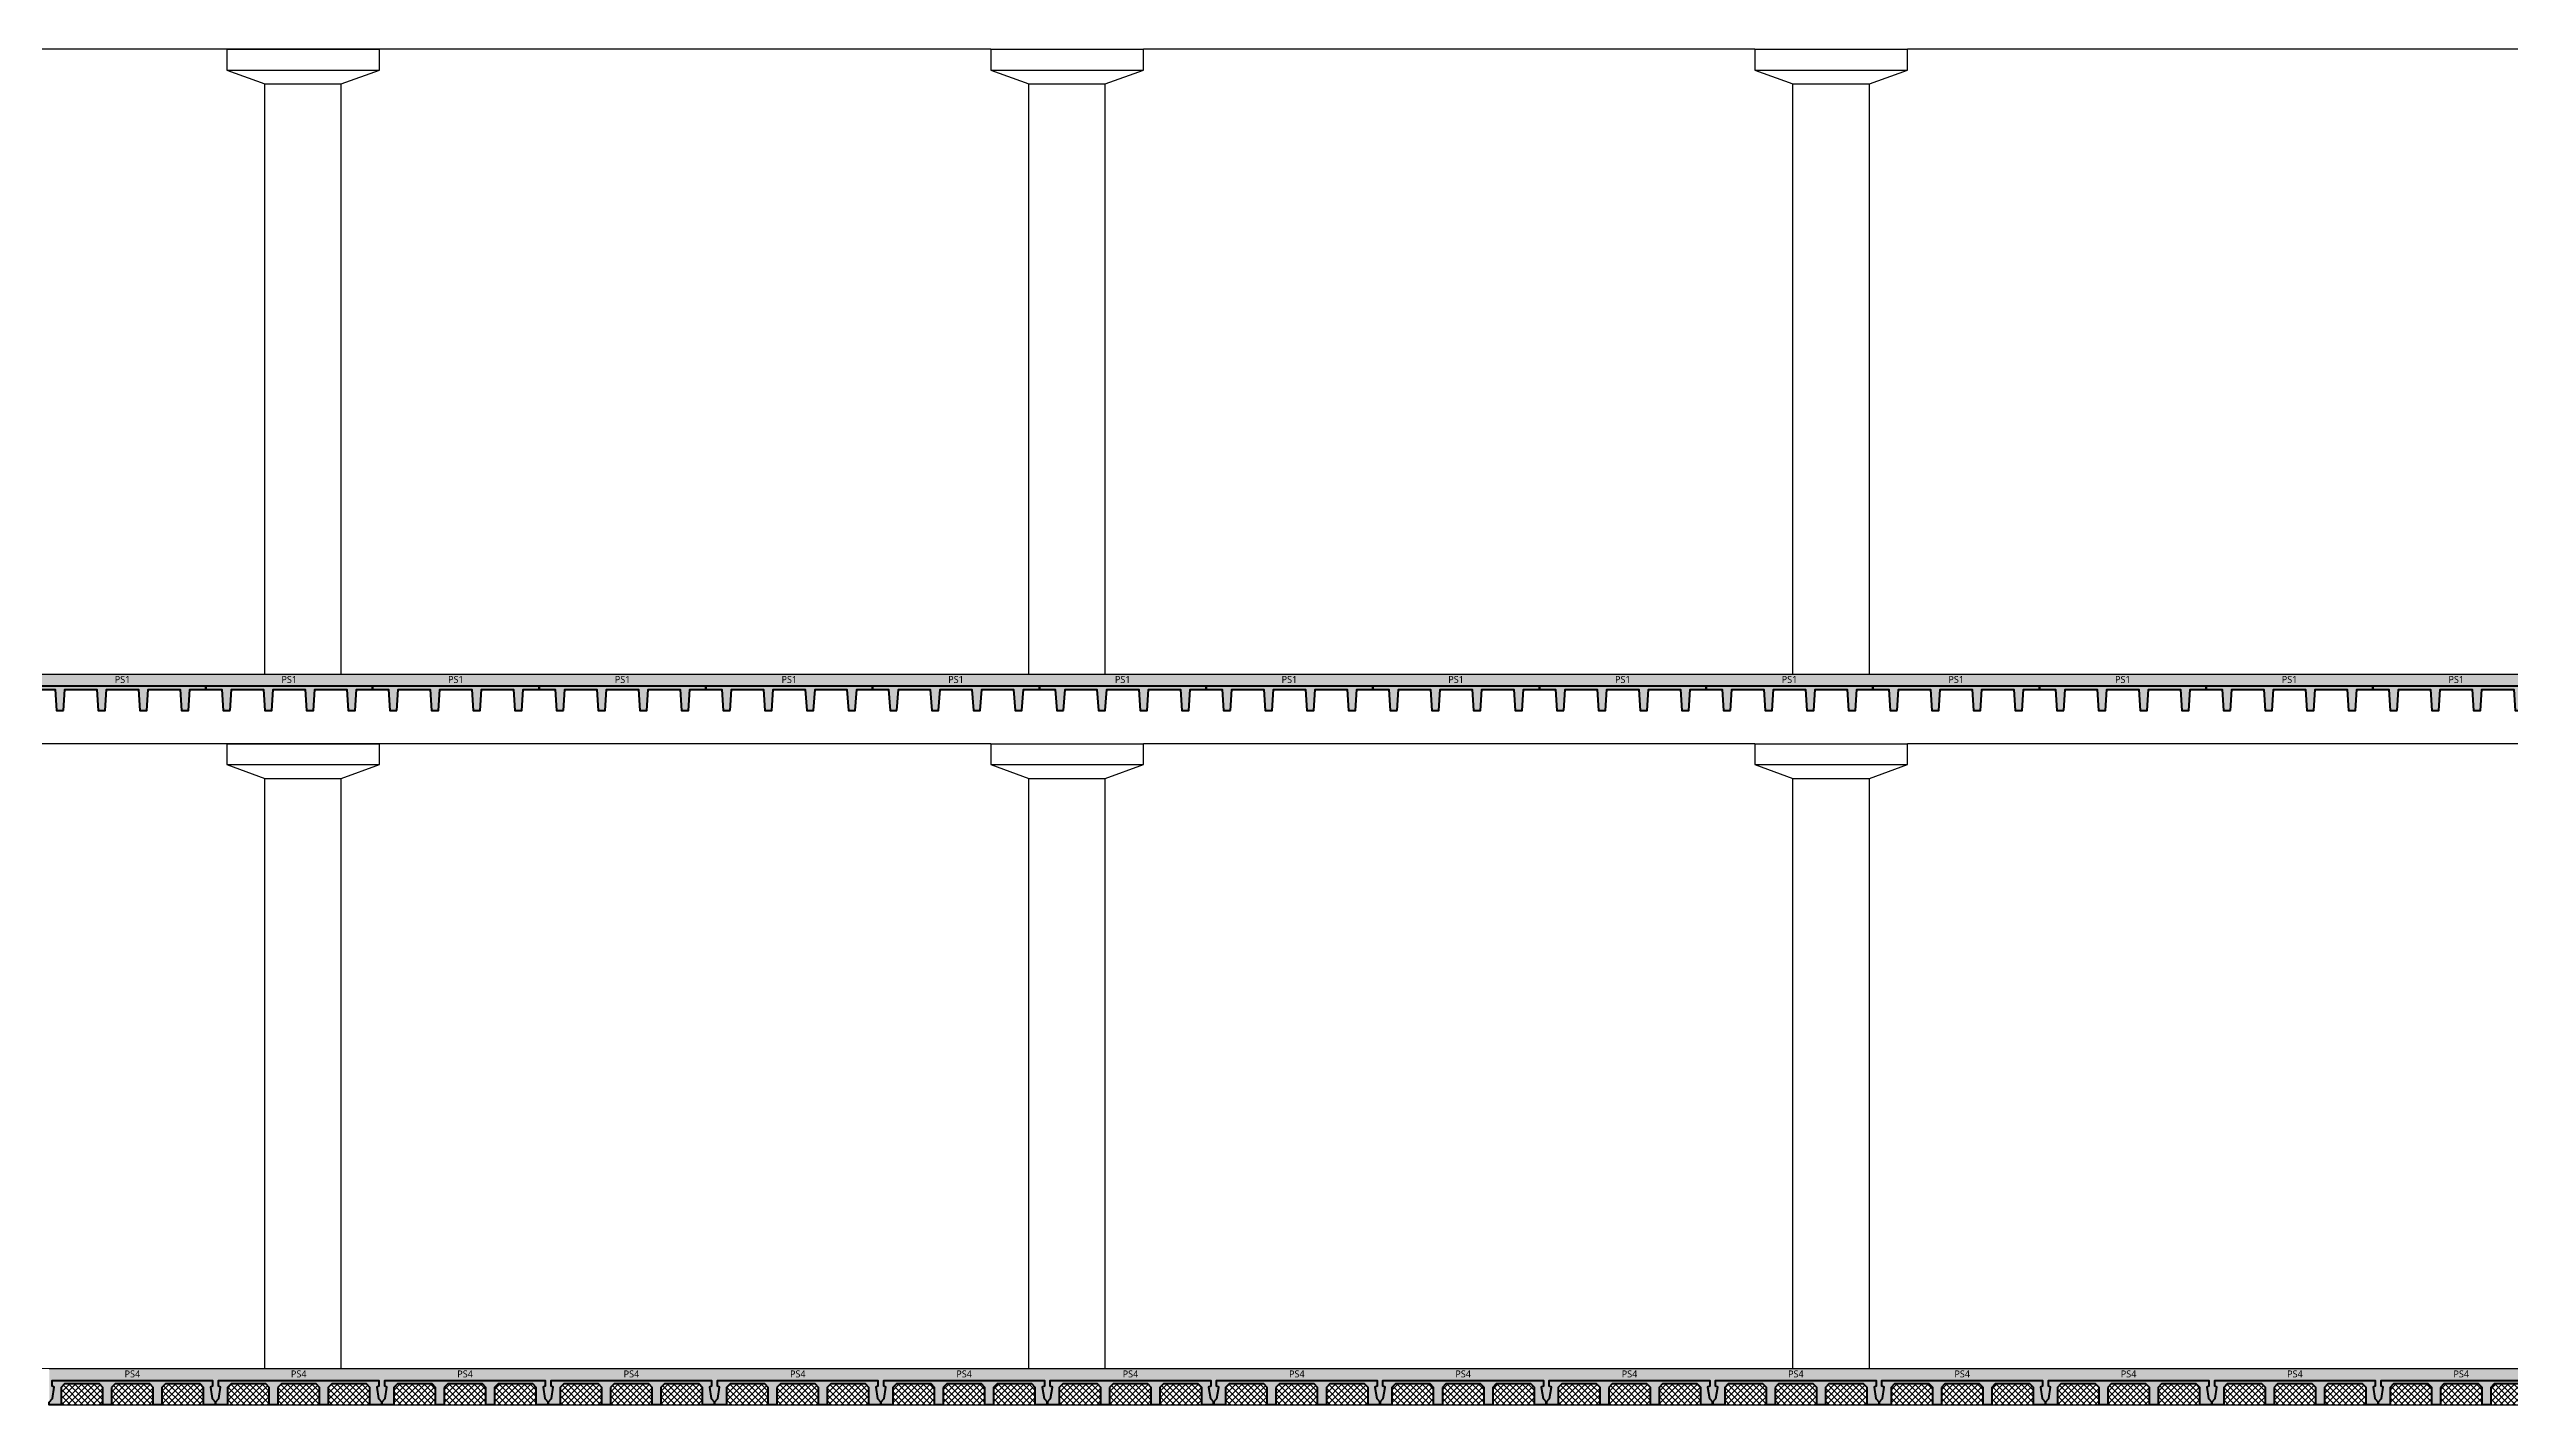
# Model space of a CAD drawing. Header units: millimetres. Extents: x 0 to 420000, y 0 to 297000.
# Drawn here: x 119357 to 154798, y 53930 to 73450 of the extents above; entities that cross this region are included whole.
import ezdxf
from ezdxf.enums import TextEntityAlignment as Align

# ---------------------------------------------------------------- set-up
doc = ezdxf.new("R2010")
doc.units = ezdxf.units.MM
doc.linetypes.add('0731_main_plan$0$form_$0$y-Landschaft$0$_$1$20120914_Verkehrsflächen_Grün$0$20120628_xref - Gammel$1$3_H-GL_F1_U3 - Default$0${ Offset Lines }', pattern=[0])
doc.linetypes.add('CEN', pattern=[62, 60, -1, 0, -1])
for name, color, linetype, lineweight in [('A-AXIS-LINE', 1, 'CEN', 15), ('A-CONC-LIN1', 2, 'Continuous', 40), ('A-CONC-LIN2', 7, 'Continuous', 25), ('A-ELEV-LIN2', 7, 'Continuous', 25), ('A-XXXX-INSL2', 8, 'Continuous', 18)]:
    doc.layers.add(name, color=color, linetype=linetype, lineweight=lineweight)
doc.layers.add('A-CONC-SOLD', color=253, linetype='CEN')
doc.layers.add('A-XXXX-NPLT', color=144, linetype='Continuous', lineweight=15, plot=False)
doc.styles.add('맑은고딕', font='')
doc.styles.get('맑은고딕').set_extended_font_data('Malgun Gothic')

# ---------------------------------------------------------------- blocks, each defined once
blk = doc.blocks.new('axis(211208)')
at = {"layer": 'A-AXIS-LINE', "ltscale": 1000}
for p, q in [((4631788.1, -392118.7), (4955413.1, -392118.7)), ((4631788.1, -401118.7), (4955413.1, -401118.7)), ((4631788.1, -402118.7), (4955413.1, -402118.7)), ((4631788.1, -411118.7), (4955413.1, -411118.7))]:
    blk.add_line(p, q, dxfattribs=at)
blk = doc.blocks.new('PS1')
at = {"layer": 'A-CONC-SOLD'}
h = blk.add_hatch(color=256, dxfattribs=at)
h.dxf.hatch_style = 1
h.paths.add_polyline_path([(2400, 0), (2400, -170), (0, -170), (0, 0)])
h = blk.add_hatch(color=256, dxfattribs=at)
h.dxf.hatch_style = 1
h.paths.add_polyline_path([(350, -520), (370, -220), (830, -220), (850, -520), (950, -520), (970, -220), (1430, -220), (1450, -520), (1550, -520), (1570, -220), (2030, -220), (2050, -520), (2150, -520), (2170, -220), (2400, -220), (2400, -170), (0, -170), (0, -220), (230, -220), (250, -520)])
at = {"layer": 'A-CONC-LIN1', "linetype": '0731_main_plan$0$form_$0$y-Landschaft$0$_$1$20120914_Verkehrsflächen_Grün$0$20120628_xref - Gammel$1$3_H-GL_F1_U3 - Default$0${ Offset Lines }'}
blk.add_lwpolyline([(350, -520), (370, -220), (830, -220), (850, -520), (950, -520), (970, -220), (1430, -220), (1450, -520), (1550, -520), (1570, -220), (2030, -220), (2050, -520), (2150, -520), (2170, -220), (2400, -220), (2400, -170), (0, -170), (0, -220), (230, -220), (250, -520)], close=True, dxfattribs=at)
at = {"layer": 'A-CONC-LIN2'}
blk.add_line((0, 0), (2400, 0), dxfattribs=at)
at = {"layer": 'A-XXXX-NPLT', "style": '맑은고딕'}
blk.add_text('PS1', height=100, dxfattribs=at).set_placement((1200, -75), align=Align.MIDDLE)
blk = doc.blocks.new('기준층')
at = {"layer": 'A-ELEV-LIN2'}
for p, q in [((4703224, -402119), (4683474, -402119)), ((4692224, -402119), (4694424, -402119)), ((4692224, -402119), (4692224, -402419)), ((4694424, -402419), (4694424, -402119)), ((4703224, -402119), (4705424, -402119)), ((4703224, -402119), (4703224, -402419)), ((4714224, -402119), (4705424, -402119)), ((4705424, -402419), (4705424, -402119)), ((4714224, -402119), (4716424, -402119)), ((4714224, -402119), (4714224, -402419)), ((4725224, -402119), (4716424, -402119)), ((4716424, -402419), (4716424, -402119)), ((4692224, -402419), (4694424, -402419)), ((4692224, -402419), (4692774, -402619)), ((4693874, -402619), (4694424, -402419)), ((4703224, -402419), (4705424, -402419)), ((4703224, -402419), (4703774, -402619)), ((4704874, -402619), (4705424, -402419)), ((4714224, -402419), (4716424, -402419)), ((4714224, -402419), (4714774, -402619)), ((4715874, -402619), (4716424, -402419)), ((4692774, -411119), (4692774, -402619)), ((4692774, -402619), (4693874, -402619)), ((4693874, -411119), (4693874, -402619)), ((4703774, -411119), (4703774, -402619)), ((4703774, -402619), (4704874, -402619)), ((4704874, -411119), (4704874, -402619)), ((4714774, -411119), (4714774, -402619)), ((4714774, -402619), (4715874, -402619)), ((4715874, -411119), (4715874, -402619))]:
    blk.add_line(p, q, dxfattribs=at)
for p in [(4689524, -401119), (4691924, -401119), (4694324, -401119), (4696724, -401119), (4699124, -401119), (4701524, -401119), (4703924, -401119), (4706324, -401119), (4708724, -401119), (4711124, -401119), (4713524, -401119), (4715924, -401119), (4718324, -401119), (4720724, -401119), (4723124, -401119)]:
    blk.add_blockref('PS1', p)
blk = doc.blocks.new('PS4')
at = {"layer": 'A-CONC-SOLD'}
h = blk.add_hatch(color=256, dxfattribs=at)
h.dxf.hatch_style = 1
h.paths.add_polyline_path([(-1198, -480), (-1198, 0), (1198, 0), (1198, -480), (1150, -430), (1125, -265), (1155, -250), (1155, -170), (-1155, -170), (-1155, -250), (-1125, -265), (-1150, -430)])
h = blk.add_hatch(color=256, dxfattribs=at)
h.dxf.hatch_style = 1
h.paths.add_polyline_path([(-300, -270), (-300, -480), (-300, -520), (-425, -520), (-425, -480), (-425, -270), (-475, -220), (-975, -220), (-1025, -270), (-1025, -480), (-1025, -520), (-1198, -520), (-1198, -480), (-1150, -430), (-1125, -265), (-1155, -250), (-1155, -170), (1155, -170), (1155, -250), (1125, -265), (1150, -430), (1198, -480), (1198, -520), (1025, -520), (1025, -480), (1025, -270), (975, -220), (475, -220), (425, -270), (425, -480), (425, -520), (300, -520), (300, -480), (300, -270), (250, -220), (-250, -220)])
at = {"layer": 'A-XXXX-INSL2'}
h = blk.add_hatch(dxfattribs=at)
h.set_pattern_fill('ANSI37', color=256, scale=20)
h.set_pattern_definition([(45, (-302204.5, -52690), (-44.90128, 44.90128), []), (135, (-302204.5, -52690), (-44.90128, -44.90128), [])])
h.paths.add_polyline_path([(-975, -220), (-1025, -270), (-1025, -480), (-1025, -520), (-425, -520), (-425, -480), (-425, -270), (-475, -220)])
h.paths.add_polyline_path([(300, -520), (300, -480), (300, -270), (250, -220), (-250, -220), (-300, -270), (-300, -480), (-300, -520)])
h.paths.add_polyline_path([(1025, -520), (1025, -480), (1025, -270), (975, -220), (475, -220), (425, -270), (425, -480), (425, -520)])
at = {"layer": 'A-CONC-LIN1', "color": 2, "linetype": '0731_main_plan$0$form_$0$y-Landschaft$0$_$1$20120914_Verkehrsflächen_Grün$0$20120628_xref - Gammel$1$3_H-GL_F1_U3 - Default$0${ Offset Lines }'}
blk.add_lwpolyline([(-300, -270), (-300, -480), (-300, -480), (-300, -520), (-425, -520), (-425, -480), (-425, -480), (-425, -270), (-475, -220), (-975, -220), (-1025, -270), (-1025, -480), (-1025, -480), (-1025, -520), (-1198, -520), (-1198, -480), (-1150, -430), (-1125, -265), (-1155, -250), (-1155, -170), (1155, -170), (1155, -250), (1125, -265), (1150, -430), (1198, -480), (1198, -520), (1025, -520), (1025, -480), (1025, -480), (1025, -270), (975, -220), (475, -220), (425, -270), (425, -480), (425, -480), (425, -520), (300, -520), (300, -480), (300, -480), (300, -270), (250, -220), (-250, -220)], close=True, dxfattribs=at)
at = {"layer": 'A-CONC-LIN2'}
blk.add_line((1198, 0), (-1198, 0), dxfattribs=at)
at = {"layer": 'A-ELEV-LIN2'}
for p, q in [((-1025, -520), (-425, -520)), ((-300, -520), (300, -520)), ((425, -520), (1025, -520))]:
    blk.add_line(p, q, dxfattribs=at)
at = {"layer": 'A-XXXX-NPLT', "style": '맑은고딕'}
blk.add_text('PS4', height=100, dxfattribs=at).set_placement((0, -75), align=Align.MIDDLE)
blk = doc.blocks.new('3층')
for p in [(4690866, -401119), (4693261, -401119), (4695656, -401119), (4698051, -401119), (4700446, -401119), (4702841, -401119), (4705236, -401119), (4707631, -401119), (4710026, -401119), (4712421, -401119), (4714816, -401119), (4717211, -401119), (4719606, -401119), (4722001, -401119), (4724396, -401119)]:
    blk.add_blockref('PS4', p)

msp = doc.modelspace()

# ---------------------------------------------------------------- block references
for name, p in [('기준층', (-4570311.3, 475568.7)), ('기준층', (-4570311.3, 465568.7)), ('3층', (-4570311.3, 455568.7))]:
    msp.add_blockref(name, p)
at = {"layer": 'A-AXIS-LINE'}
msp.add_blockref('axis(211208)', (-4581588.1, 465568.7), dxfattribs=at)

doc.saveas('drawing.dxf')
